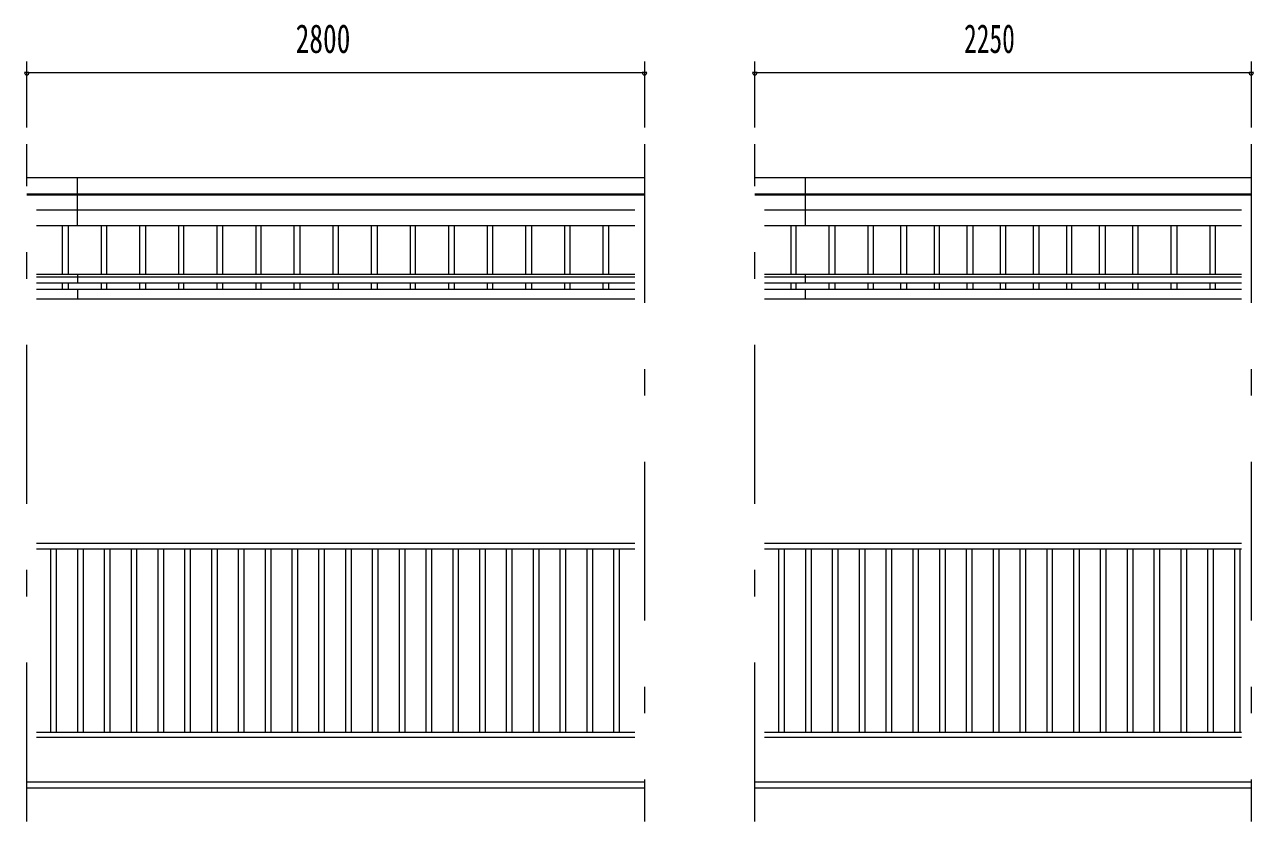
# Model space of a CAD drawing. Units: millimetres, scale not verified. Extents: x -26654 to 26660, y -10500 to 10500.
# Drawn here: x -15176 to -9606, y 1645 to 5257 of the extents above; entities that cross this region are included whole.
import ezdxf
from ezdxf.enums import TextEntityAlignment as Align

# ---------------------------------------------------------------- set-up
doc = ezdxf.new("R2010")
doc.units = ezdxf.units.MM
doc.header["$LTSCALE"] = 60
doc.linetypes.add('USER3', pattern=[24, 12, -5, 2, -5])
for name, color, linetype, lineweight in [('0-2_1-05BOLD', 7, 'Continuous', 18), ('0-3_1-25CENTER', 3, 'USER3', 18), ('0-4_1-45THIN', 4, 'Continuous', 18), ('0-5_1-55DIM', 3, 'Continuous', 18)]:
    doc.layers.add(name, color=color, linetype=linetype, lineweight=lineweight)
doc.styles.add('ＭＳ ゴシック', font='')
doc.styles.get('ＭＳ ゴシック').set_extended_font_data('MS Gothic')

msp = doc.modelspace()

# ---------------------------------------------------------------- linework, layer by layer
at = {"layer": '0-2_1-05BOLD'}
for p, q in [((-15166.45, 4563.67), (-12366.45, 4563.67)), ((-14936.46, 4345.48), (-14936.46, 4563.67)), ((-11866.46, 4563.67), (-9616.45, 4563.67)), ((-11636.46, 4345.48), (-11636.46, 4563.67)), ((-12366.45, 4488.53), (-15166.45, 4488.53)), ((-15166.45, 4484.45), (-12366.45, 4484.45)), ((-9616.45, 4488.53), (-11866.46, 4488.53)), ((-11866.46, 4484.45), (-9616.45, 4484.45)), ((-12411.01, 4414.97), (-15121.91, 4414.97)), ((-9661.01, 4414.97), (-11821.91, 4414.97)), ((-15121.91, 4345.48), (-12411.01, 4345.48)), ((-11821.91, 4345.48), (-9661.01, 4345.48)), ((-12411.01, 4123.86), (-15121.91, 4123.86)), ((-14936.46, 4123.86), (-14936.46, 4083.82)), ((-9661.01, 4123.86), (-11821.91, 4123.86)), ((-11636.46, 4083.82), (-11636.46, 4123.86)), ((-15121.91, 4113.43), (-12411.01, 4113.43)), ((-12411.01, 4083.82), (-15121.91, 4083.82)), ((-11821.91, 4113.43), (-9661.01, 4113.43)), ((-9661.01, 4083.82), (-11821.91, 4083.82)), ((-15121.91, 4057.49), (-12411.01, 4057.49)), ((-12411.01, 4012.49), (-15121.91, 4012.49)), ((-14936.46, 4057.49), (-14936.46, 4012.49)), ((-11821.91, 4057.49), (-9661.01, 4057.49)), ((-9661.01, 4012.49), (-11821.91, 4012.49)), ((-11636.46, 4012.49), (-11636.46, 4057.49)), ((-12411, 2904.67), (-15121.9, 2904.67)), ((-9661, 2904.67), (-11821.9, 2904.67)), ((-15121.9, 2879.67), (-12411, 2879.67)), ((-11821.9, 2879.67), (-9661, 2879.67)), ((-15121.9, 2049.67), (-12411, 2049.67)), ((-12411, 2024.67), (-15121.9, 2024.67)), ((-11821.9, 2049.67), (-9661, 2049.67)), ((-9661, 2024.67), (-11821.9, 2024.67)), ((-15166.45, 1824.67), (-12366.45, 1824.67)), ((-12366.45, 1794.67), (-15166.45, 1794.67)), ((-11866.45, 1824.67), (-9616.45, 1824.67)), ((-9616.45, 1794.67), (-11866.45, 1794.67))]:
    msp.add_line(p, q, dxfattribs=at)
at = {"layer": '0-3_1-25CENTER'}
for p, q in [((-15166.45, 1644.67), (-15166.45, 4714.67)), ((-12366.46, 4714.67), (-12366.46, 1644.67)), ((-11866.46, 1644.67), (-11866.46, 4714.67)), ((-9616.46, 4714.67), (-9616.46, 1644.67))]:
    msp.add_line(p, q, dxfattribs=at)
at = {"layer": '0-4_1-45THIN'}
for p, q in [((-15003.95, 4123.86), (-15003.95, 4345.48)), ((-14978.95, 4345.48), (-14978.95, 4123.86)), ((-14828.95, 4345.48), (-14828.95, 4123.86)), ((-14803.95, 4123.86), (-14803.95, 4345.48)), ((-14653.96, 4123.86), (-14653.96, 4345.48)), ((-14628.96, 4345.48), (-14628.96, 4123.86)), ((-14478.95, 4345.48), (-14478.95, 4123.86)), ((-14453.95, 4123.86), (-14453.95, 4345.48)), ((-14303.95, 4123.86), (-14303.95, 4345.48)), ((-14278.95, 4345.48), (-14278.95, 4123.86)), ((-14128.95, 4345.48), (-14128.95, 4123.86)), ((-14103.95, 4123.86), (-14103.95, 4345.48)), ((-13953.95, 4123.86), (-13953.95, 4345.48)), ((-13928.95, 4345.48), (-13928.95, 4123.86)), ((-13778.95, 4345.48), (-13778.95, 4123.86)), ((-13753.95, 4123.86), (-13753.95, 4345.48)), ((-13603.96, 4123.86), (-13603.96, 4345.48)), ((-13578.95, 4345.48), (-13578.95, 4123.86)), ((-13428.96, 4345.48), (-13428.96, 4123.86)), ((-13403.95, 4123.86), (-13403.95, 4345.48)), ((-13253.95, 4123.86), (-13253.95, 4345.48)), ((-13228.96, 4345.48), (-13228.96, 4123.86)), ((-13078.96, 4345.48), (-13078.96, 4123.86)), ((-13053.95, 4123.86), (-13053.95, 4345.48)), ((-12903.96, 4123.86), (-12903.96, 4345.48)), ((-12878.95, 4345.48), (-12878.95, 4123.86)), ((-12728.96, 4345.48), (-12728.96, 4123.86)), ((-12703.95, 4123.86), (-12703.95, 4345.48)), ((-12553.95, 4123.86), (-12553.95, 4345.48)), ((-12528.95, 4345.48), (-12528.95, 4123.86)), ((-11703.95, 4345.48), (-11703.95, 4123.86)), ((-11678.95, 4123.86), (-11678.95, 4345.48)), ((-11528.95, 4123.86), (-11528.95, 4345.48)), ((-11503.95, 4345.48), (-11503.95, 4123.86)), ((-11353.95, 4345.48), (-11353.95, 4123.86)), ((-11328.95, 4123.86), (-11328.95, 4345.48)), ((-11203.95, 4123.86), (-11203.95, 4345.48)), ((-11178.95, 4345.48), (-11178.95, 4123.86)), ((-11053.95, 4345.48), (-11053.95, 4123.86)), ((-11028.95, 4123.86), (-11028.95, 4345.48)), ((-10903.95, 4123.86), (-10903.95, 4345.48)), ((-10878.95, 4345.48), (-10878.95, 4123.86)), ((-10753.96, 4345.48), (-10753.96, 4123.86)), ((-10728.96, 4123.86), (-10728.96, 4345.48)), ((-10603.96, 4123.86), (-10603.96, 4345.48)), ((-10578.95, 4345.48), (-10578.95, 4123.86)), ((-10453.96, 4345.48), (-10453.96, 4123.86)), ((-10428.96, 4123.86), (-10428.96, 4345.48)), ((-10303.95, 4123.86), (-10303.95, 4345.48)), ((-10278.95, 4345.48), (-10278.95, 4123.86)), ((-10153.96, 4345.48), (-10153.96, 4123.86)), ((-10128.95, 4123.86), (-10128.95, 4345.48)), ((-9978.96, 4123.86), (-9978.96, 4345.48)), ((-9953.95, 4345.48), (-9953.95, 4123.86)), ((-9803.96, 4345.48), (-9803.96, 4123.86)), ((-9778.95, 4123.86), (-9778.95, 4345.48)), ((-15003.95, 4057.49), (-15003.95, 4083.82)), ((-14978.95, 4083.82), (-14978.95, 4057.49)), ((-14828.95, 4083.82), (-14828.95, 4057.49)), ((-14803.95, 4057.49), (-14803.95, 4083.82)), ((-14653.96, 4057.49), (-14653.96, 4083.82)), ((-14628.96, 4083.82), (-14628.96, 4057.49)), ((-14478.95, 4083.82), (-14478.95, 4057.49)), ((-14453.95, 4057.49), (-14453.95, 4083.82)), ((-14303.95, 4057.49), (-14303.95, 4083.82)), ((-14278.95, 4083.82), (-14278.95, 4057.49)), ((-14128.95, 4083.82), (-14128.95, 4057.49)), ((-14103.95, 4057.49), (-14103.95, 4083.82)), ((-13953.95, 4057.49), (-13953.95, 4083.82)), ((-13928.95, 4083.82), (-13928.95, 4057.49)), ((-13778.95, 4083.82), (-13778.95, 4057.49)), ((-13753.95, 4057.49), (-13753.95, 4083.82)), ((-13603.96, 4057.49), (-13603.96, 4083.82)), ((-13578.95, 4083.82), (-13578.95, 4057.49)), ((-13428.96, 4083.82), (-13428.96, 4057.49)), ((-13403.95, 4057.49), (-13403.95, 4083.82)), ((-13253.95, 4057.49), (-13253.95, 4083.82)), ((-13228.96, 4083.82), (-13228.96, 4057.49)), ((-13078.96, 4083.82), (-13078.96, 4057.49)), ((-13053.95, 4057.49), (-13053.95, 4083.82)), ((-12903.96, 4057.49), (-12903.96, 4083.82)), ((-12878.95, 4083.82), (-12878.95, 4057.49)), ((-12728.96, 4083.82), (-12728.96, 4057.49)), ((-12703.95, 4057.49), (-12703.95, 4083.82)), ((-12553.95, 4057.49), (-12553.95, 4083.82)), ((-12528.95, 4083.82), (-12528.95, 4057.49)), ((-11703.95, 4083.82), (-11703.95, 4057.49)), ((-11678.95, 4057.49), (-11678.95, 4083.82)), ((-11528.95, 4057.49), (-11528.95, 4083.82)), ((-11503.95, 4083.82), (-11503.95, 4057.49)), ((-11353.95, 4083.82), (-11353.95, 4057.49)), ((-11328.95, 4057.49), (-11328.95, 4083.82)), ((-11203.95, 4057.49), (-11203.95, 4083.82)), ((-11178.95, 4083.82), (-11178.95, 4057.49)), ((-11053.95, 4083.82), (-11053.95, 4057.49)), ((-11028.95, 4057.49), (-11028.95, 4083.82)), ((-10903.95, 4057.49), (-10903.95, 4083.82)), ((-10878.95, 4083.82), (-10878.95, 4057.49)), ((-10753.96, 4083.82), (-10753.96, 4057.49)), ((-10728.96, 4057.49), (-10728.96, 4083.82)), ((-10603.96, 4057.49), (-10603.96, 4083.82)), ((-10578.95, 4083.82), (-10578.95, 4057.49)), ((-10453.96, 4083.82), (-10453.96, 4057.49)), ((-10428.96, 4057.49), (-10428.96, 4083.82)), ((-10303.95, 4057.49), (-10303.95, 4083.82)), ((-10278.95, 4083.82), (-10278.95, 4057.49)), ((-10153.96, 4083.82), (-10153.96, 4057.49)), ((-10128.95, 4057.49), (-10128.95, 4083.82)), ((-9978.96, 4057.49), (-9978.96, 4083.82)), ((-9953.95, 4083.82), (-9953.95, 4057.49)), ((-9803.96, 4083.82), (-9803.96, 4057.49)), ((-9778.95, 4057.49), (-9778.95, 4083.82)), ((-15056.95, 2049.67), (-15056.95, 2879.67)), ((-15032.95, 2879.67), (-15032.95, 2049.67)), ((-14935.45, 2049.67), (-14935.45, 2879.67)), ((-14911.45, 2879.67), (-14911.45, 2049.67)), ((-14813.95, 2049.67), (-14813.95, 2879.67)), ((-14789.95, 2879.67), (-14789.95, 2049.67)), ((-14692.45, 2049.67), (-14692.45, 2879.67)), ((-14668.45, 2879.67), (-14668.45, 2049.67)), ((-14570.95, 2049.67), (-14570.95, 2879.67)), ((-14546.95, 2879.67), (-14546.95, 2049.67)), ((-14449.45, 2049.67), (-14449.45, 2879.67)), ((-14425.45, 2879.67), (-14425.45, 2049.67)), ((-14327.95, 2049.67), (-14327.95, 2879.67)), ((-14303.95, 2879.67), (-14303.95, 2049.67)), ((-14206.45, 2049.67), (-14206.45, 2879.67)), ((-14182.45, 2879.67), (-14182.45, 2049.67)), ((-14084.95, 2049.67), (-14084.95, 2879.67)), ((-14060.95, 2879.67), (-14060.95, 2049.67)), ((-13963.45, 2049.67), (-13963.45, 2879.67)), ((-13939.45, 2879.67), (-13939.45, 2049.67)), ((-13841.95, 2049.67), (-13841.95, 2879.67)), ((-13817.95, 2879.67), (-13817.95, 2049.67)), ((-13720.45, 2049.67), (-13720.45, 2879.67)), ((-13696.45, 2879.67), (-13696.45, 2049.67)), ((-13598.95, 2049.67), (-13598.95, 2879.67)), ((-13574.95, 2879.67), (-13574.95, 2049.67)), ((-13477.45, 2049.67), (-13477.45, 2879.67)), ((-13453.45, 2879.67), (-13453.45, 2049.67)), ((-13355.95, 2049.67), (-13355.95, 2879.67)), ((-13331.95, 2879.67), (-13331.95, 2049.67)), ((-13234.45, 2049.67), (-13234.45, 2879.67)), ((-13210.45, 2879.67), (-13210.45, 2049.67)), ((-13112.95, 2049.67), (-13112.95, 2879.67)), ((-13088.95, 2879.67), (-13088.95, 2049.67)), ((-12991.45, 2049.67), (-12991.45, 2879.67)), ((-12967.45, 2879.67), (-12967.45, 2049.67)), ((-12869.95, 2049.67), (-12869.95, 2879.67)), ((-12845.95, 2879.67), (-12845.95, 2049.67)), ((-12748.45, 2049.67), (-12748.45, 2879.67)), ((-12724.45, 2879.67), (-12724.45, 2049.67)), ((-12626.95, 2049.67), (-12626.95, 2879.67)), ((-12602.95, 2879.67), (-12602.95, 2049.67)), ((-12505.45, 2049.67), (-12505.45, 2879.67)), ((-12481.45, 2879.67), (-12481.45, 2049.67)), ((-11756.95, 2049.67), (-11756.95, 2879.67)), ((-11732.95, 2879.67), (-11732.95, 2049.67)), ((-11635.45, 2049.67), (-11635.45, 2879.67)), ((-11611.45, 2879.67), (-11611.45, 2049.67)), ((-11513.95, 2049.67), (-11513.95, 2879.67)), ((-11489.95, 2879.67), (-11489.95, 2049.67)), ((-11392.45, 2049.67), (-11392.45, 2879.67)), ((-11368.45, 2879.67), (-11368.45, 2049.67)), ((-11270.95, 2049.67), (-11270.95, 2879.67)), ((-11246.95, 2879.67), (-11246.95, 2049.67)), ((-11149.45, 2049.67), (-11149.45, 2879.67)), ((-11125.45, 2879.67), (-11125.45, 2049.67)), ((-11027.95, 2049.67), (-11027.95, 2879.67)), ((-11003.95, 2879.67), (-11003.95, 2049.67)), ((-10906.45, 2049.67), (-10906.45, 2879.67)), ((-10882.45, 2879.67), (-10882.45, 2049.67)), ((-10784.95, 2049.67), (-10784.95, 2879.67)), ((-10760.95, 2879.67), (-10760.95, 2049.67)), ((-10663.45, 2049.67), (-10663.45, 2879.67)), ((-10639.45, 2879.67), (-10639.45, 2049.67)), ((-10541.95, 2049.67), (-10541.95, 2879.67)), ((-10517.95, 2879.67), (-10517.95, 2049.67)), ((-10420.45, 2049.67), (-10420.45, 2879.67)), ((-10396.45, 2879.67), (-10396.45, 2049.67)), ((-10298.95, 2049.67), (-10298.95, 2879.67)), ((-10274.95, 2879.67), (-10274.95, 2049.67)), ((-10177.45, 2049.67), (-10177.45, 2879.67)), ((-10153.45, 2879.67), (-10153.45, 2049.67)), ((-10055.95, 2049.67), (-10055.95, 2879.67)), ((-10031.95, 2879.67), (-10031.95, 2049.67)), ((-9934.45, 2049.67), (-9934.45, 2879.67)), ((-9910.45, 2879.67), (-9910.45, 2049.67)), ((-9812.95, 2049.67), (-9812.95, 2879.67)), ((-9788.95, 2879.67), (-9788.95, 2049.67)), ((-9691.45, 2049.67), (-9691.45, 2879.67)), ((-9667.45, 2879.67), (-9667.45, 2049.67))]:
    msp.add_line(p, q, dxfattribs=at)
at = {"layer": '0-5_1-55DIM'}
for p, q in [((-15166.45, 4789.67), (-15166.45, 5088.67)), ((-12366.45, 5088.67), (-12366.45, 4789.67)), ((-11866.46, 4789.67), (-11866.46, 5088.67)), ((-9616.45, 5088.67), (-9616.45, 4789.67)), ((-15156.45, 5038.67), (-15176.45, 5038.67)), ((-15166.45, 5038.67), (-12366.45, 5038.67)), ((-15166.45, 5038.67), (-12366.45, 5038.67)), ((-12356.45, 5038.67), (-12376.45, 5038.67)), ((-11856.46, 5038.67), (-11876.46, 5038.67)), ((-11866.46, 5038.67), (-9616.45, 5038.67)), ((-11866.46, 5038.67), (-9616.45, 5038.67)), ((-9606.45, 5038.67), (-9626.45, 5038.67))]:
    msp.add_line(p, q, dxfattribs=at)
for centre in [(-15166.45, 5038.67), (-12366.45, 5038.67), (-11866.46, 5038.67), (-9616.45, 5038.67)]:
    msp.add_arc(centre, 10, 180, 0, dxfattribs=at)

# ---------------------------------------------------------------- texts
at = {"layer": '0-5_1-55DIM', "color": 7, "style": 'ＭＳ ゴシック'}
for s, width, p in [('2800', 0.7, (-13947.73, 5088.67)), ('2250', 0.65, (-10918.14, 5088.67))]:
    msp.add_text(s, height=130.2, dxfattribs=dict(at, width=width)).set_placement(p, align=Align.BOTTOM_LEFT)

doc.saveas('drawing.dxf')
